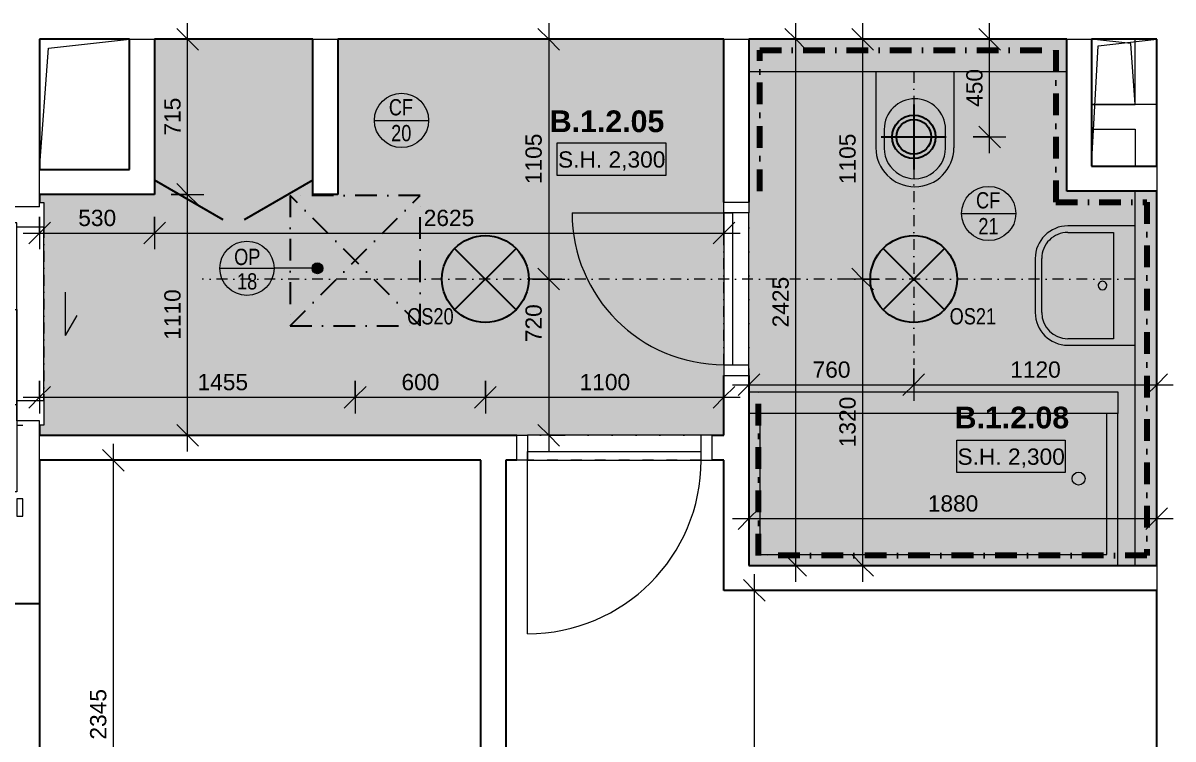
# Model space of a CAD drawing. Header units: millimetres. Extents: x -8169 to 42079, y -1655 to 57622.
# Drawn here: x 7219 to 12521, y 47453 to 50753 of the extents above; entities that cross this region are included whole.
import ezdxf

# ---------------------------------------------------------------- set-up
doc = ezdxf.new("R2010")
doc.units = ezdxf.units.MM
for name, pattern in [('ABMV_DashDot_2_2mm-S0_6mm', [110, 50, -30, 0, -30]), ('HA_Dash_3mm-S1mm', [150, 100, -50]), ('HA_DashDot_2_2mm-S0_6mm', [110, 50, -30, 0, -30]), ('HA_DashDot_4mm-S1mm', [200, 100, -50, 0, -50])]:
    doc.linetypes.add(name, pattern=pattern)
for name, color, linetype, lineweight in [('-UNDERLAY_A-DETL-____-OTLN', 9, 'Continuous', 25), ('-UNDERLAY_I-WALL-____-OTLN', 9, 'Continuous', 9), ('-UNDERLAY_P-SANR-FIXT-OTLN', 9, 'Continuous', 9), ('A-____-____-DIMS', 9, 'Continuous', 5), ('A-____-____-DIMS-50', 9, 'Continuous', 5), ('A-AREA-____-IDEN', 9, 'Continuous', 9), ('A-CLNG-____-IDEN', 9, 'Continuous', 9), ('A-CLNG-____-PATT', 9, 'Continuous', 9), ('A-DETL-____-OTLN', 9, 'Continuous', 25), ('A-DETL-GENF-OTLN', 9, 'Continuous', 9), ('A-DOOR-____-MCUT', 9, 'HA_DashDot_2_2mm-S0_6mm', 9), ('A-DOOR-____-OTLN', 9, 'Continuous', 9), ('A-DOOR-FRAM-OTLN', 9, 'Continuous', 9), ('A-FLOR-____-OTLN', 9, 'Continuous', 9), ('A-FLOR-____-OVHD', 9, 'HA_DashDot_4mm-S1mm', 25), ('A-GENM-____-HDLN', 9, 'HA_Dash_3mm-S1mm', 9), ('A-GENM-____-IDEN', 9, 'Continuous', 9), ('A-GENM-____-OTLN', 9, 'Continuous', 9), ('A-WALL-____-MCUT', 9, 'Continuous', 25), ('E-LITE-EQPM-IDEN', 9, 'Continuous', 9), ('E-LITE-EQPM-OTLN', 9, 'Continuous', 9), ('G-____-____-DIMS', 9, 'Continuous', 5), ('I-WALL-____-MCUT', 9, 'Continuous', 25), ('I-WALL-____-OTLN', 9, 'Continuous', 9), ('M-HVAC-CDFF-OTLN', 9, 'Continuous', 9)]:
    doc.layers.add(name, color=color, linetype=linetype, lineweight=lineweight)
doc.styles.add('Arial_1', font='arial.ttf', dxfattribs={"height": 75})
doc.styles.add('Arial_2', font='arial.ttf', dxfattribs={"width": 0.8, "height": 75})
doc.styles.add('Arial_B', font='arialbd.ttf', dxfattribs={"height": 100})
doc.dimstyles.new('Inner_Dimensions', dxfattribs={"dimscale": 304.8, "dimtxt": 76.519455, "dimasz": 0.328084, "dimexe": 0.246063, "dimexo": 0.0625, "dimgap": 0.032808, "dimtad": 1, "dimdec": 0, "dimzin": 0, "dimdsep": 46, "dimtxsty": 'Arial_1', "dimblk1": 'OBLIQUE', "dimblk2": 'OBLIQUE', "dimsah": 1, "dimcen": 0.09, "dimdle": 0.246063, "dimazin": 0, "dimtfac": 1, "dimtdec": 4, "dimtix": 1, "dimtmove": 0, "dimatfit": 3, "dimfxl": 0.246063, "dimfxlon": 1, "dimtvp": 1, "dimtolj": 1, "dimtzin": 0, "dimlwd": 9, "dimlwe": 9, "dimarcsym": 2})
doc.dimstyles.new('Inner_Dimensions_1', dxfattribs={"dimscale": 304.8, "dimtxt": 76.519455, "dimasz": 0.328084, "dimexe": 0.246063, "dimexo": 0.0625, "dimgap": 0.032808, "dimtad": 1, "dimdec": 0, "dimzin": 0, "dimdsep": 46, "dimtxsty": 'Arial_1', "dimblk1": 'OBLIQUE', "dimblk2": 'OBLIQUE', "dimsah": 1, "dimcen": 0.09, "dimdle": 0.246063, "dimazin": 0, "dimtfac": 1, "dimtdec": 4, "dimtix": 1, "dimtmove": 2, "dimatfit": 3, "dimfxl": 0.246063, "dimfxlon": 1, "dimtvp": 1, "dimtolj": 1, "dimtzin": 0, "dimlwd": 9, "dimlwe": 9, "dimarcsym": 2})

# ---------------------------------------------------------------- blocks, each defined once
blk = doc.blocks.new('ABMV_Toilet_WallHung - Default-1991236-DPS_B - 1NP')
at = {"layer": '-UNDERLAY_P-SANR-FIXT-OTLN', "color": 254}
for p, q in [((-55, 75), (-55, 424.6)), ((-16.3, 426.2), (-16.3, 340.3)), ((266.3, 340.3), (266.3, 426.2)), ((305, 75), (305, 424.6))]:
    blk.add_line(p, q, dxfattribs=at)
for centre, radius, start, end in [((125, 424.6), 180, 0, 180), ((125, 426.2), 141.3, 360, 180), ((125, 340.3), 141.3, 180, 360)]:
    blk.add_arc(centre, radius, start, end, dxfattribs=at)
blk = doc.blocks.new('ABMV_WashBasin_Generic - 550x460-1520088-DPS_B - 1NP')
at = {"layer": '-UNDERLAY_P-SANR-FIXT-OTLN', "color": 254}
for p, q in [((250, 510), (0, 510)), ((0, 480), (250, 480)), ((-150, 360), (-150, 50)), ((-120, 150), (-120, 360)), ((370, 360), (370, 150)), ((400, 50), (400, 360)), ((370, 150), (-120, 150))]:
    blk.add_line(p, q, dxfattribs=at)
for centre, radius, start, end in [((0, 360), 150, 90, 180), ((0, 360), 120, 90, 180), ((250, 360), 150, 360, 90), ((250, 360), 120, 360, 90), ((125, 200), 20, 90, 270), ((125, 200), 20, 270, 90)]:
    blk.add_arc(centre, radius, start, end, dxfattribs=at)
blk = doc.blocks.new('ABMV_Bathtub_Generic - 800_1700-1426710-DPS_B - 1NP')
at = {"layer": '-UNDERLAY_P-SANR-FIXT-OTLN', "color": 254}
for p, q in [((800, 0), (100, 0)), ((800, 0), (100, 0)), ((800, -1700), (800, 0)), ((800, -1700), (800, 0)), ((750, -50), (100, -50)), ((750, -50), (100, -50)), ((750, -1650), (750, -50)), ((750, -1650), (750, -50)), ((100, -1650), (750, -1650)), ((100, -1650), (750, -1650)), ((100, -1700), (800, -1700)), ((100, -1700), (800, -1700))]:
    blk.add_line(p, q, dxfattribs=at)
blk.add_circle((400, -180), 30, dxfattribs=at)
blk = doc.blocks.new('HA_DR_Single_Swing_Solid - In_BJ_700x2100-2124340-DPS_B - 1NP')
at = {"layer": 'A-DOOR-____-MCUT'}
for p, q in [((-350, 57.5), (350, 57.5)), ((-350, -57.5), (350, -57.5))]:
    blk.add_line(p, q, dxfattribs=at)
at = {"layer": 'A-DOOR-____-OTLN', "lineweight": 5}
blk.add_line((350, 757.5), (350, 57.5), dxfattribs=at)
at = {"layer": 'A-DOOR-____-OTLN'}
for p, q in [((350, 57.5), (-350, 57.5)), ((-350, 57.5), (-350, 17.5)), ((350, 57.5), (350, 17.5)), ((350, 17.5), (-350, 17.5))]:
    blk.add_line(p, q, dxfattribs=at)
at = {"layer": 'A-DOOR-____-OTLN', "lineweight": 5}
blk.add_arc((350, 57.5), 700, 90, 180, dxfattribs=at)
at = {"layer": 'A-DOOR-FRAM-OTLN'}
for p, q in [((-400, 57.5), (-400, -57.5)), ((-350, 57.5), (-400, 57.5)), ((-350, 57.5), (-350, -57.5)), ((350, -57.5), (350, 57.5)), ((350, 57.5), (400, 57.5)), ((400, 57.5), (400, -57.5)), ((-400, -57.5), (-350, -57.5)), ((-350, -57.5), (350, -57.5)), ((400, -57.5), (350, -57.5))]:
    blk.add_line(p, q, dxfattribs=at)
blk = doc.blocks.new('HA_DR_Single_Swing_Solid - In_BJ_800x2100-2124336-DPS_B - 1NP')
at = {"layer": 'A-DOOR-____-MCUT'}
for p, q in [((-400, 57.5), (400, 57.5)), ((-400, -57.5), (400, -57.5))]:
    blk.add_line(p, q, dxfattribs=at)
at = {"layer": 'A-DOOR-____-OTLN', "lineweight": 5}
blk.add_line((400, 857.5), (400, 57.5), dxfattribs=at)
at = {"layer": 'A-DOOR-____-OTLN'}
for p, q in [((400, 57.5), (-400, 57.5)), ((-400, 57.5), (-400, 17.5)), ((400, 57.5), (400, 17.5)), ((400, 17.5), (-400, 17.5))]:
    blk.add_line(p, q, dxfattribs=at)
at = {"layer": 'A-DOOR-____-OTLN', "lineweight": 5}
blk.add_arc((400, 57.5), 800, 90, 180, dxfattribs=at)
at = {"layer": 'A-DOOR-FRAM-OTLN'}
for p, q in [((-450, 57.5), (-450, -57.5)), ((-400, 57.5), (-450, 57.5)), ((-400, 57.5), (-400, -57.5)), ((400, -57.5), (400, 57.5)), ((400, 57.5), (450, 57.5)), ((450, 57.5), (450, -57.5)), ((-450, -57.5), (-400, -57.5)), ((-400, -57.5), (400, -57.5)), ((450, -57.5), (400, -57.5))]:
    blk.add_line(p, q, dxfattribs=at)
blk = doc.blocks.new('HA_GM_Shaft_Rectangle - Default-2138931-DPS_B - 1NP')
at = {"layer": 'A-DETL-GENF-OTLN'}
for p, q in [((30, -30), (300, 0)), ((0, -585), (30, -30))]:
    blk.add_line(p, q, dxfattribs=at)
at = {"layer": 'A-GENM-____-OTLN'}
for p, q in [((0, -585), (0, 0)), ((0, 0), (300, 0)), ((300, 0), (300, -585)), ((300, -585), (0, -585))]:
    blk.add_line(p, q, dxfattribs=at)
blk = doc.blocks.new('HA_GM_Shaft_Rectangle - Default-2138652-DPS_B - 1NP')
at = {"layer": 'A-DETL-GENF-OTLN'}
for p, q in [((41.5, -41.5), (415, 0)), ((0, -600), (41.5, -41.5))]:
    blk.add_line(p, q, dxfattribs=at)
at = {"layer": 'A-GENM-____-OTLN'}
for p, q in [((0, -600), (0, 0)), ((0, 0), (415, 0)), ((415, 0), (415, -600)), ((415, -600), (0, -600))]:
    blk.add_line(p, q, dxfattribs=at)
blk = doc.blocks.new('HA_GM_Shaft_Rectangle - Default-2138670-DPS_B - 1NP')
at = {"layer": 'A-DETL-GENF-OTLN'}
for p, q in [((0, 300), (20, 20)), ((20, 20), (200, 0))]:
    blk.add_line(p, q, dxfattribs=at)
at = {"layer": 'A-GENM-____-OTLN'}
for p, q in [((0, 300), (0, 0)), ((200, 300), (0, 300))]:
    blk.add_line(p, q, dxfattribs=at)
blk = doc.blocks.new('HA_GM_Shaft_Rectangle - Default-2138678-DPS_B - 1NP')
at = {"layer": 'A-DETL-GENF-OTLN'}
for p, q in [((41.5, -41.5), (415, 0)), ((0, -600), (41.5, -41.5))]:
    blk.add_line(p, q, dxfattribs=at)
blk = doc.blocks.new('HA_LF_GenericSymbol - OS21_koupelny-1994274-DPS_B - 1NP')
at = {"layer": 'E-LITE-EQPM-OTLN', "color": 11, "lineweight": 25}
for p, q in [((141.4, 141.4), (-141.4, -141.4)), ((-141.4, 141.4), (141.4, -141.4))]:
    blk.add_line(p, q, dxfattribs=at)
blk.add_circle((0, 0), 200, dxfattribs=at)
blk = doc.blocks.new('HA_LF_GenericSymbol - OS20_chodby-1994326-DPS_B - 1NP')
at = {"layer": 'E-LITE-EQPM-OTLN', "color": 11, "lineweight": 25}
for p, q in [((141.4, 141.4), (-141.4, -141.4)), ((-141.4, 141.4), (141.4, -141.4))]:
    blk.add_line(p, q, dxfattribs=at)
blk.add_circle((0, 0), 200, dxfattribs=at)
blk = doc.blocks.new('HA_DR_Single_SlidingToPocket_Solid - In_BJ_800x2100-2105138-DPS_B - 1NP')
at = {"layer": 'A-DOOR-____-MCUT', "linetype": 'Continuous', "lineweight": 5}
for p, q in [((100, 245), (7.6, 298.3)), ((100, 245), (-100, 245)), ((-20, 20), (820, 20)), ((-20, -18.6), (-20, 20)), ((820, 20), (820, -18.6)), ((820, -18.6), (-20, -18.6))]:
    blk.add_line(p, q, dxfattribs=at)
at = {"layer": 'A-DOOR-____-MCUT'}
for p, q in [((-400, 145), (400, 145)), ((-400, -145), (400, -145))]:
    blk.add_line(p, q, dxfattribs=at)
at = {"layer": 'A-DOOR-____-OTLN'}
for p, q in [((420, 20), (-420, 20)), ((-420, 20), (-420, -20)), ((420, 20), (420, -20)), ((420, -20), (-420, -20))]:
    blk.add_line(p, q, dxfattribs=at)
at = {"layer": 'A-DOOR-FRAM-OTLN'}
for p, q in [((-512.5, 125), (-512.5, 145)), ((-512.5, 145), (-400, 145)), ((-492.5, 125), (-512.5, 125)), ((-492.5, 125), (-492.5, -125)), ((-400, 145), (-400, 20)), ((400, 145), (-400, 145)), ((400, 20), (400, 145)), ((400, 145), (512.5, 145)), ((512.5, 125), (492.5, 125)), ((492.5, 125), (492.5, 20)), ((512.5, 145), (512.5, 125)), ((-400, 20), (-420, 20)), ((-420, 20), (-420, -20)), ((492.5, 20), (400, 20)), ((512.5, 20), (512.5, 47.5)), ((852.5, 47.5), (852.5, 20)), ((932.5, 47.5), (852.5, 47.5)), ((852.5, 20), (932.5, 20)), ((932.5, 20), (932.5, 47.5)), ((-420, -20), (-400, -20)), ((-400, -20), (-400, -145)), ((400, -145), (400, -20)), ((400, -20), (492.5, -20)), ((512.5, -20), (492.5, -20)), ((492.5, -20), (492.5, -125)), ((512.5, -20), (512.5, -18.6)), ((512.5, -47.5), (512.5, -20)), ((852.5, -20), (852.5, -47.5)), ((932.5, -20), (852.5, -20)), ((852.5, -47.5), (932.5, -47.5)), ((932.5, -47.5), (932.5, -20)), ((-512.5, -125), (-492.5, -125)), ((-512.5, -145), (-512.5, -125)), ((-400, -145), (-512.5, -145)), ((-400, -145), (400, -145)), ((512.5, -145), (400, -145)), ((492.5, -125), (512.5, -125)), ((512.5, -125), (512.5, -145))]:
    blk.add_line(p, q, dxfattribs=at)
blk = doc.blocks.new('HA_GM_Tiling_LineBased - Generic Tiles-2050446-DPS_B - 1NP')
at = {"layer": 'A-GENM-____-OTLN', "linetype": 'HA_DashDot_4mm-S1mm', "lineweight": 80}
blk.add_line((50, -50), (700, -50), dxfattribs=at)
blk = doc.blocks.new('HA_GM_Tiling_LineBased - Generic Tiles-2050447-DPS_B - 1NP')
at = {"layer": 'A-GENM-____-OTLN', "linetype": 'HA_DashDot_4mm-S1mm', "lineweight": 80}
blk.add_line((50, -50), (1415, -50), dxfattribs=at)
blk = doc.blocks.new('HA_GM_Tiling_LineBased - Generic Tiles-2050448-DPS_B - 1NP')
at = {"layer": 'A-GENM-____-OTLN', "linetype": 'HA_DashDot_4mm-S1mm', "lineweight": 80}
blk.add_line((50, -50), (750, -50), dxfattribs=at)
blk = doc.blocks.new('HA_GM_Tiling_LineBased - Generic Tiles-2050449-DPS_B - 1NP')
at = {"layer": 'A-GENM-____-OTLN', "linetype": 'HA_DashDot_4mm-S1mm', "lineweight": 80}
blk.add_line((-50, -50), (370, -50), dxfattribs=at)
blk = doc.blocks.new('HA_GM_Tiling_LineBased - Generic Tiles-2050450-DPS_B - 1NP')
at = {"layer": 'A-GENM-____-OTLN', "linetype": 'HA_DashDot_4mm-S1mm', "lineweight": 80}
blk.add_line((50, -50), (1680, -50), dxfattribs=at)
blk = doc.blocks.new('HA_GM_Tiling_LineBased - Generic Tiles-2050451-DPS_B - 1NP')
at = {"layer": 'A-GENM-____-OTLN', "linetype": 'HA_DashDot_4mm-S1mm', "lineweight": 80}
blk.add_line((50, -50), (1840, -50), dxfattribs=at)
blk = doc.blocks.new('HA_GM_Tiling_LineBased - Generic Tiles-2050440-DPS_B - 1NP')
at = {"layer": 'A-GENM-____-OTLN', "linetype": 'HA_DashDot_4mm-S1mm', "lineweight": 80}
blk.add_line((50, -50), (830, -50), dxfattribs=at)
blk = doc.blocks.new('TB_Porotherm KP11_5_1250mm - TB_Porotherm KP11_5_1250mm-V5-DPS_B - 1NP')
at = {"layer": 'A-GENM-____-HDLN'}
for p, q in [((620, 57.5), (625, 57.5)), ((620, 0), (625, 0)), ((625, -57.5), (620, -57.5))]:
    blk.add_line(p, q, dxfattribs=at)
blk = doc.blocks.new('HA_VZT_GenericSymbol - Default-1980824-DPS_B - 1NP')
at = {"layer": 'M-HVAC-CDFF-OTLN', "color": 92, "lineweight": 25}
for p, q in [((0, 150), (0, -150)), ((-150, 0), (150, 0))]:
    blk.add_line(p, q, dxfattribs=at)
for radius in [100, 80]:
    blk.add_circle((0, 0), radius, dxfattribs=at)
blk = doc.blocks.new('DIMBLOCK83-DPS_B - 1NP')
at = {"layer": 'A-____-____-DIMS-50', "lineweight": 9}
for p, q in [((9642.9, 50752.7), (9642.9, 49572.7)), ((9642.9, 50677.7), (9592.9, 50727.7)), ((9717.9, 50677.7), (9567.9, 50677.7)), ((9642.9, 50677.7), (9692.9, 50627.7)), ((9642.9, 50677.7), (9717.9, 50677.7)), ((9642.9, 49572.7), (9592.9, 49622.7)), ((9567.9, 49572.7), (9717.9, 49572.7)), ((9642.9, 49572.7), (9567.9, 49572.7)), ((9642.9, 49572.7), (9692.9, 49522.7))]:
    blk.add_line(p, q, dxfattribs=at)
at = {"layer": 'A-____-____-DIMS-50', "color": 0, "lineweight": 9, "insert": (9535.6, 50009.9), "char_height": 75, "width": 276.883, "attachment_point": 1, "rotation": 90, "line_spacing_factor": 0.941778, "style": 'Arial_1'}
blk.add_mtext('1105', dxfattribs=at)
blk = doc.blocks.new('_Oblique')
at = {"color": 0, "linetype": 'ByBlock', "lineweight": -2}
blk.add_line((-0.5, -0.5), (0.5, 0.5), dxfattribs=at)
blk = doc.blocks.new('DIMBLOCK84-DPS_B - 1NP')
at = {"layer": 'A-____-____-DIMS-50', "lineweight": 9}
for p, q in [((9642.9, 49572.7), (9592.9, 49622.7)), ((9567.9, 49572.7), (9717.9, 49572.7)), ((9642.9, 49572.7), (9567.9, 49572.7)), ((9642.9, 49572.7), (9642.9, 48777.7)), ((9642.9, 49572.7), (9692.9, 49522.7)), ((9642.9, 48852.7), (9592.9, 48902.7)), ((9717.9, 48852.7), (9567.9, 48852.7)), ((9642.9, 48852.7), (9692.9, 48802.7)), ((9642.9, 48852.7), (9717.9, 48852.7))]:
    blk.add_line(p, q, dxfattribs=at)
at = {"layer": 'A-____-____-DIMS-50', "color": 0, "lineweight": 9, "insert": (9535.6, 49281.7), "char_height": 75, "width": 207.662, "attachment_point": 1, "rotation": 90, "line_spacing_factor": 0.941778, "style": 'Arial_1'}
blk.add_mtext('720', dxfattribs=at)
blk = doc.blocks.new('DIMBLOCK85-DPS_B - 1NP')
at = {"layer": 'A-____-____-DIMS-50', "lineweight": 9}
for p, q in [((7295.7, 49102.8), (7295.7, 48952.8)), ((7295.7, 49027.8), (7295.7, 49102.8)), ((8750.7, 49102.8), (8750.7, 48952.8)), ((8750.7, 49027.8), (8750.7, 49102.8)), ((7295.7, 49027.8), (7345.7, 49077.8)), ((8750.7, 49027.8), (8800.7, 49077.8)), ((7220.7, 49027.8), (8750.7, 49027.8)), ((7295.7, 49027.8), (7245.7, 48977.8)), ((8750.7, 49027.8), (8700.7, 48977.8))]:
    blk.add_line(p, q, dxfattribs=at)
at = {"layer": 'A-____-____-DIMS-50', "color": 0, "lineweight": 9, "insert": (8023.9, 49135.2), "char_height": 75, "width": 276.883, "attachment_point": 1, "line_spacing_factor": 0.941778, "style": 'Arial_1'}
blk.add_mtext('1455', dxfattribs=at)
blk = doc.blocks.new('DIMBLOCK86-DPS_B - 1NP')
at = {"layer": 'A-____-____-DIMS-50', "lineweight": 9}
for p, q in [((8750.7, 49102.8), (8750.7, 48952.8)), ((8750.7, 49027.8), (8750.7, 49102.8)), ((9350.7, 49102.8), (9350.7, 48952.8)), ((9350.7, 49027.8), (9350.7, 49102.8)), ((8750.7, 49027.8), (8800.7, 49077.8)), ((9350.7, 49027.8), (9400.7, 49077.8)), ((8750.7, 49027.8), (8700.7, 48977.8)), ((8750.7, 49027.8), (9350.7, 49027.8)), ((9350.7, 49027.8), (9300.7, 48977.8))]:
    blk.add_line(p, q, dxfattribs=at)
at = {"layer": 'A-____-____-DIMS-50', "color": 0, "lineweight": 9, "insert": (8964.2, 49135.2), "char_height": 75, "width": 207.662, "attachment_point": 1, "line_spacing_factor": 0.941778, "style": 'Arial_1'}
blk.add_mtext('600', dxfattribs=at)
blk = doc.blocks.new('DIMBLOCK87-DPS_B - 1NP')
at = {"layer": 'A-____-____-DIMS-50', "lineweight": 9}
for p, q in [((9350.7, 49102.8), (9350.7, 48952.8)), ((9350.7, 49027.8), (9350.7, 49102.8)), ((10450.7, 49102.8), (10450.7, 48952.8)), ((10450.7, 49027.8), (10450.7, 49102.8)), ((9350.7, 49027.8), (9400.7, 49077.8)), ((10450.7, 49027.8), (10500.7, 49077.8)), ((9350.7, 49027.8), (9300.7, 48977.8)), ((9350.7, 49027.8), (10525.7, 49027.8)), ((10450.7, 49027.8), (10400.7, 48977.8))]:
    blk.add_line(p, q, dxfattribs=at)
at = {"layer": 'A-____-____-DIMS-50', "color": 0, "lineweight": 9, "insert": (9785.3, 49135.2), "char_height": 75, "width": 276.883, "attachment_point": 1, "line_spacing_factor": 0.941778, "style": 'Arial_1'}
blk.add_mtext('1100', dxfattribs=at)
blk = doc.blocks.new('DIMBLOCK88-DPS_B - 1NP')
at = {"layer": 'A-____-____-DIMS-50', "lineweight": 9}
for p, q in [((10565.7, 49160.6), (10565.7, 49010.6)), ((10565.7, 49085.6), (10565.7, 49160.6)), ((11325.7, 49160.6), (11325.7, 49010.6)), ((11325.7, 49085.6), (11325.7, 49160.6)), ((10565.7, 49085.6), (10615.7, 49135.6)), ((11325.7, 49085.6), (11375.7, 49135.6)), ((10490.7, 49085.6), (11325.7, 49085.6)), ((10565.7, 49085.6), (10515.7, 49035.6)), ((11325.7, 49085.6), (11275.7, 49035.6))]:
    blk.add_line(p, q, dxfattribs=at)
at = {"layer": 'A-____-____-DIMS-50', "color": 0, "lineweight": 9, "insert": (10859.2, 49193), "char_height": 75, "width": 207.662, "attachment_point": 1, "line_spacing_factor": 0.941778, "style": 'Arial_1'}
blk.add_mtext('760', dxfattribs=at)
blk = doc.blocks.new('DIMBLOCK89-DPS_B - 1NP')
at = {"layer": 'A-____-____-DIMS-50', "lineweight": 9}
for p, q in [((11325.7, 49160.6), (11325.7, 49010.6)), ((11325.7, 49085.6), (11325.7, 49160.6)), ((12445.7, 49160.6), (12445.7, 49010.6)), ((12445.7, 49085.6), (12445.7, 49160.6)), ((11325.7, 49085.6), (11375.7, 49135.6)), ((12445.7, 49085.6), (12495.7, 49135.6)), ((11325.7, 49085.6), (11275.7, 49035.6)), ((11325.7, 49085.6), (12520.7, 49085.6)), ((12445.7, 49085.6), (12395.7, 49035.6))]:
    blk.add_line(p, q, dxfattribs=at)
at = {"layer": 'A-____-____-DIMS-50', "color": 0, "lineweight": 9, "insert": (11770.3, 49193), "char_height": 75, "width": 276.883, "attachment_point": 1, "line_spacing_factor": 0.941778, "style": 'Arial_1'}
blk.add_mtext('1120', dxfattribs=at)
blk = doc.blocks.new('DIMBLOCK90-DPS_B - 1NP')
at = {"layer": 'A-____-____-DIMS-50', "lineweight": 9}
for p, q in [((11090.1, 50752.7), (11090.1, 49572.7)), ((11090.1, 50677.7), (11040.1, 50727.7)), ((11165.1, 50677.7), (11015.1, 50677.7)), ((11090.1, 50677.7), (11140.1, 50627.7)), ((11090.1, 50677.7), (11165.1, 50677.7)), ((11090.1, 49572.7), (11040.1, 49622.7)), ((11165.1, 49572.7), (11015.1, 49572.7)), ((11090.1, 49572.7), (11140.1, 49522.7)), ((11090.1, 49572.7), (11165.1, 49572.7))]:
    blk.add_line(p, q, dxfattribs=at)
at = {"layer": 'A-____-____-DIMS-50', "color": 0, "lineweight": 9, "insert": (10982.7, 50009.9), "char_height": 75, "width": 276.883, "attachment_point": 1, "rotation": 90, "line_spacing_factor": 0.941778, "style": 'Arial_1'}
blk.add_mtext('1105', dxfattribs=at)
blk = doc.blocks.new('DIMBLOCK91-DPS_B - 1NP')
at = {"layer": 'A-____-____-DIMS-50', "lineweight": 9}
for p, q in [((11090.1, 49572.7), (11040.1, 49622.7)), ((11165.1, 49572.7), (11015.1, 49572.7)), ((11090.1, 49572.7), (11090.1, 48177.7)), ((11090.1, 49572.7), (11140.1, 49522.7)), ((11090.1, 49572.7), (11165.1, 49572.7)), ((11090.1, 48252.7), (11040.1, 48302.7)), ((11165.1, 48252.7), (11015.1, 48252.7)), ((11090.1, 48252.7), (11140.1, 48202.7)), ((11090.1, 48252.7), (11165.1, 48252.7))]:
    blk.add_line(p, q, dxfattribs=at)
at = {"layer": 'A-____-____-DIMS-50', "color": 0, "lineweight": 9, "insert": (10982.7, 48797.4), "char_height": 75, "width": 276.883, "attachment_point": 1, "rotation": 90, "line_spacing_factor": 0.941778, "style": 'Arial_1'}
blk.add_mtext('1320', dxfattribs=at)
blk = doc.blocks.new('DIMBLOCK107-DPS_B - 1NP')
at = {"layer": 'A-____-____-DIMS-50', "lineweight": 9}
for p, q in [((10590.7, 48212.7), (10590.7, 46092.7)), ((10665.7, 48137.7), (10515.7, 48137.7)), ((10590.7, 48137.7), (10540.7, 48187.7)), ((10590.7, 48137.7), (10640.7, 48087.7)), ((10590.7, 48137.7), (10665.7, 48137.7)), ((10590.7, 46092.7), (10540.7, 46142.7)), ((10665.7, 46092.7), (10515.7, 46092.7)), ((10590.7, 46092.7), (10640.7, 46042.7)), ((10590.7, 46092.7), (10665.7, 46092.7))]:
    blk.add_line(p, q, dxfattribs=at)
at = {"layer": 'A-____-____-DIMS-50', "color": 0, "lineweight": 9, "insert": (10483.3, 46999.9), "char_height": 75, "width": 276.883, "attachment_point": 1, "rotation": 90, "line_spacing_factor": 0.941778, "style": 'Arial_1'}
blk.add_mtext('2045', dxfattribs=at)
blk = doc.blocks.new('DIMBLOCK109-DPS_B - 1NP')
at = {"layer": 'A-____-____-DIMS-50', "lineweight": 9}
for p, q in [((7635.8, 48737.7), (7585.8, 48787.7)), ((7635.8, 48812.7), (7635.8, 46392.7)), ((7710.8, 48737.7), (7560.8, 48737.7)), ((7635.8, 48737.7), (7685.8, 48687.7)), ((7635.8, 48737.7), (7710.8, 48737.7)), ((7635.8, 46392.7), (7585.8, 46442.7)), ((7710.8, 46392.7), (7560.8, 46392.7)), ((7635.8, 46392.7), (7685.8, 46342.7)), ((7635.8, 46392.7), (7710.8, 46392.7))]:
    blk.add_line(p, q, dxfattribs=at)
at = {"layer": 'A-____-____-DIMS-50', "color": 0, "lineweight": 9, "insert": (7528.5, 47449.9), "char_height": 75, "width": 276.883, "attachment_point": 1, "rotation": 90, "line_spacing_factor": 0.941778, "style": 'Arial_1'}
blk.add_mtext('2345', dxfattribs=at)
blk = doc.blocks.new('HA_TAG_GM_Products - Generic-588599-DPS_B - 1NP')
at = {"layer": 'A-GENM-____-IDEN'}
blk.add_line((-2.5, 0), (2.5, 0), dxfattribs=at)
blk.add_circle((0, 0), 2.5, dxfattribs=at)
blk = doc.blocks.new('Spot Elevations - Generic-448778-DPS_B - 1NP')
at = {"layer": 'G-____-____-DIMS', "lineweight": 9}
for p, q in [((-5, 0), (-5, 3)), ((-5, 3), (5, 3)), ((5, 3), (5, 0)), ((5, 0), (-5, 0))]:
    blk.add_line(p, q, dxfattribs=at)
blk = doc.blocks.new('HA_Tag_Ceiling - Group _ Type Mark-1728985-DPS_B - 1NP')
at = {"layer": 'A-CLNG-____-IDEN'}
blk.add_line((-2.5, 0), (2.5, 0), dxfattribs=at)
blk.add_circle((0, 0), 2.5, dxfattribs=at)
blk = doc.blocks.new('DIMBLOCK176-DPS_B - 1NP')
at = {"layer": 'A-____-____-DIMS-50', "lineweight": 9}
for p, q in [((11675.1, 50152.7), (11675.1, 50752.7)), ((11675.1, 50677.7), (11625.1, 50727.7)), ((11600.1, 50677.7), (11750.1, 50677.7)), ((11675.1, 50677.7), (11600.1, 50677.7)), ((11675.1, 50677.7), (11725.1, 50627.7)), ((11675.1, 50227.7), (11625.1, 50277.7)), ((11600.1, 50227.7), (11750.1, 50227.7)), ((11675.1, 50227.7), (11600.1, 50227.7)), ((11675.1, 50227.7), (11725.1, 50177.7))]:
    blk.add_line(p, q, dxfattribs=at)
at = {"layer": 'A-____-____-DIMS-50', "color": 0, "lineweight": 9, "insert": (11567.8, 50366.2), "char_height": 75, "width": 207.662, "attachment_point": 1, "rotation": 90, "line_spacing_factor": 0.941778, "style": 'Arial_1'}
blk.add_mtext('450', dxfattribs=at)
blk = doc.blocks.new('DIMBLOCK194-DPS_B - 1NP')
at = {"layer": 'A-____-____-DIMS-50', "lineweight": 9}
for p, q in [((7295.7, 49859.6), (7295.7, 49709.6)), ((7295.7, 49784.6), (7295.7, 49859.6)), ((7295.7, 49784.6), (7345.7, 49834.6)), ((7825.7, 49859.6), (7825.7, 49709.6)), ((7825.7, 49784.6), (7825.7, 49859.6)), ((7825.7, 49784.6), (7875.7, 49834.6)), ((7220.7, 49784.6), (7825.7, 49784.6)), ((7295.7, 49784.6), (7245.7, 49734.6)), ((7825.7, 49784.6), (7775.7, 49734.6))]:
    blk.add_line(p, q, dxfattribs=at)
at = {"layer": 'A-____-____-DIMS-50', "color": 0, "lineweight": 9, "insert": (7474.2, 49891.9), "char_height": 75, "width": 207.662, "attachment_point": 1, "line_spacing_factor": 0.941778, "style": 'Arial_1'}
blk.add_mtext('530', dxfattribs=at)
blk = doc.blocks.new('DIMBLOCK195-DPS_B - 1NP')
at = {"layer": 'A-____-____-DIMS-50', "lineweight": 9}
for p, q in [((7825.7, 49859.6), (7825.7, 49709.6)), ((7825.7, 49784.6), (7825.7, 49859.6)), ((7825.7, 49784.6), (7875.7, 49834.6)), ((10450.7, 49859.6), (10450.7, 49709.6)), ((10450.7, 49784.6), (10450.7, 49859.6)), ((10450.7, 49784.6), (10500.7, 49834.6)), ((7825.7, 49784.6), (7775.7, 49734.6)), ((7825.7, 49784.6), (10525.7, 49784.6)), ((10450.7, 49784.6), (10400.7, 49734.6))]:
    blk.add_line(p, q, dxfattribs=at)
at = {"layer": 'A-____-____-DIMS-50', "color": 0, "lineweight": 9, "insert": (9066.6, 49891.9), "char_height": 75, "width": 276.883, "attachment_point": 1, "line_spacing_factor": 0.941778, "style": 'Arial_1'}
blk.add_mtext('2625', dxfattribs=at)
blk = doc.blocks.new('DIMBLOCK196-DPS_B - 1NP')
at = {"layer": 'A-____-____-DIMS-50', "lineweight": 9}
for p, q in [((7978.2, 49962.7), (7928.2, 50012.7)), ((7903.2, 49962.7), (8053.2, 49962.7)), ((7978.2, 49962.7), (7903.2, 49962.7)), ((7978.2, 48777.7), (7978.2, 49962.7)), ((7978.2, 49962.7), (8028.2, 49912.7)), ((7978.2, 48852.7), (7928.2, 48902.7)), ((7903.2, 48852.7), (8053.2, 48852.7)), ((7978.2, 48852.7), (7903.2, 48852.7)), ((7978.2, 48852.7), (8028.2, 48802.7))]:
    blk.add_line(p, q, dxfattribs=at)
at = {"layer": 'A-____-____-DIMS-50', "color": 0, "lineweight": 9, "insert": (7870.8, 49292.4), "char_height": 75, "width": 276.883, "attachment_point": 1, "rotation": 90, "line_spacing_factor": 0.941778, "style": 'Arial_1'}
blk.add_mtext('1110', dxfattribs=at)
blk = doc.blocks.new('DIMBLOCK197-DPS_B - 1NP')
at = {"layer": 'A-____-____-DIMS-50', "lineweight": 9}
for p, q in [((7978.2, 49962.7), (7978.2, 50752.7)), ((7978.2, 50677.7), (7928.2, 50727.7)), ((7903.2, 50677.7), (8053.2, 50677.7)), ((7978.2, 50677.7), (7903.2, 50677.7)), ((7978.2, 50677.7), (8028.2, 50627.7)), ((7978.2, 49962.7), (7928.2, 50012.7)), ((7903.2, 49962.7), (8053.2, 49962.7)), ((7978.2, 49962.7), (7903.2, 49962.7)), ((7978.2, 49962.7), (8028.2, 49912.7))]:
    blk.add_line(p, q, dxfattribs=at)
at = {"layer": 'A-____-____-DIMS-50', "color": 0, "lineweight": 9, "insert": (7870.8, 50233.7), "char_height": 75, "width": 207.662, "attachment_point": 1, "rotation": 90, "line_spacing_factor": 0.941778, "style": 'Arial_1'}
blk.add_mtext('715', dxfattribs=at)
blk = doc.blocks.new('DIMBLOCK198-DPS_B - 1NP')
at = {"layer": 'A-____-____-DIMS-50', "lineweight": 9}
for p, q in [((10781.5, 48177.7), (10781.5, 50752.7)), ((10781.5, 50677.7), (10731.5, 50727.7)), ((10706.5, 50677.7), (10856.5, 50677.7)), ((10781.5, 50677.7), (10706.5, 50677.7)), ((10781.5, 50677.7), (10831.5, 50627.7)), ((10781.5, 48252.7), (10731.5, 48302.7)), ((10706.5, 48252.7), (10856.5, 48252.7)), ((10781.5, 48252.7), (10706.5, 48252.7)), ((10781.5, 48252.7), (10831.5, 48202.7))]:
    blk.add_line(p, q, dxfattribs=at)
at = {"layer": 'A-____-____-DIMS-50', "color": 0, "lineweight": 9, "insert": (10674.2, 49349.9), "char_height": 75, "width": 276.883, "attachment_point": 1, "rotation": 90, "line_spacing_factor": 0.941778, "style": 'Arial_1'}
blk.add_mtext('2425', dxfattribs=at)
blk = doc.blocks.new('DIMBLOCK199-DPS_B - 1NP')
at = {"layer": 'A-____-____-DIMS-50', "lineweight": 9}
for p, q in [((10565.7, 48543.3), (10565.7, 48393.3)), ((10565.7, 48468.3), (10565.7, 48543.3)), ((10565.7, 48468.3), (10615.7, 48518.3)), ((12445.7, 48543.3), (12445.7, 48393.3)), ((12445.7, 48468.3), (12445.7, 48543.3)), ((12445.7, 48468.3), (12495.7, 48518.3)), ((10490.7, 48468.3), (12520.7, 48468.3)), ((10565.7, 48468.3), (10515.7, 48418.3)), ((12445.7, 48468.3), (12395.7, 48418.3))]:
    blk.add_line(p, q, dxfattribs=at)
at = {"layer": 'A-____-____-DIMS-50', "color": 0, "lineweight": 9, "insert": (11390.3, 48575.7), "char_height": 75, "width": 276.883, "attachment_point": 1, "line_spacing_factor": 0.941778, "style": 'Arial_1'}
blk.add_mtext('1880', dxfattribs=at)

msp = doc.modelspace()

# ---------------------------------------------------------------- hatches: boundary and pattern name
at = {"layer": 'A-CLNG-____-PATT'}
for points in [[(10345.7, 48852.7), (10450.7, 48852.7), (10450.7, 50677.7), (8670.7, 50677.7), (8670.7, 49962.7), (8555.7, 49962.7), (8555.7, 50677.7), (7825.7, 50677.7), (7825.7, 49962.7), (7295.7, 49962.7), (7295.7, 49924.7), (7315.7, 49924.7), (7315.7, 48899.7), (7295.7, 48899.7), (7295.7, 48852.7), (9944.3, 48852.7)], [(12445.7, 48252.7), (12445.7, 49977.7), (12030.7, 49977.7), (12030.7, 50677.7), (10565.7, 50677.7), (10565.7, 48252.7), (11829.6, 48252.7)]]:
    msp.add_hatch(color=256, dxfattribs=at).paths.add_polyline_path(points)
at = {"layer": 'A-GENM-____-IDEN'}
h = msp.add_hatch(color=256, dxfattribs=at)
edge = h.paths.add_edge_path()
edge.add_arc((8576.7, 49622.1), 25, 0, 360)

# ---------------------------------------------------------------- linework, layer by layer
at = {"layer": '-UNDERLAY_A-DETL-____-OTLN'}
for p, q in [((8141.8, 49845.2), (7825.7, 50027.7)), ((8555.7, 50027.7), (8239.6, 49845.2))]:
    msp.add_line(p, q, dxfattribs=at)
at = {"layer": '-UNDERLAY_I-WALL-____-OTLN'}
for p, q in [((12030.7, 50527.7), (10565.7, 50527.7)), ((12345.7, 48252.7), (12345.7, 49977.7)), ((10565.7, 49052.7), (12265.7, 49052.7)), ((12265.7, 49052.7), (12265.7, 48952.7)), ((12265.7, 48952.7), (10565.7, 48952.7))]:
    msp.add_line(p, q, dxfattribs=at)
at = {"layer": 'A-DETL-____-OTLN', "linetype": 'ABMV_DashDot_2_2mm-S0_6mm', "lineweight": 5}
for p, q in [((11325.7, 50527.7), (11325.7, 49177.7)), ((12345.7, 49572.7), (8045.7, 49572.7))]:
    msp.add_line(p, q, dxfattribs=at)
at = {"layer": 'A-FLOR-____-OTLN'}
msp.add_line((12445.7, 50377.7), (12145.7, 50377.7), dxfattribs=at)
at = {"layer": 'A-FLOR-____-OVHD'}
for p, q in [((9050.7, 49957.7), (8450.7, 49957.7)), ((8450.7, 49957.7), (8450.7, 49357.7)), ((9050.7, 49357.7), (8450.7, 49957.7)), ((8450.7, 49357.7), (9050.7, 49957.7)), ((9050.7, 49357.7), (9050.7, 49957.7)), ((8450.7, 49357.7), (9050.7, 49357.7))]:
    msp.add_line(p, q, dxfattribs=at)
at = {"layer": 'A-GENM-____-IDEN'}
msp.add_line((8576.7, 49622.1), (8376.8, 49622.1), dxfattribs=at)
msp.add_circle((8576.7, 49622.1), 25, dxfattribs=at)
at = {"layer": 'A-WALL-____-MCUT', "lineweight": 9}
for p, q in [((7710.7, 50677.7), (7825.7, 50677.7)), ((8555.7, 50677.7), (8670.7, 50677.7)), ((10450.7, 50677.7), (10565.7, 50677.7)), ((12030.7, 50677.7), (12145.7, 50677.7)), ((7295.7, 49962.7), (7295.7, 50077.7)), ((12445.7, 50092.7), (12445.7, 49977.7)), ((7295.7, 48737.7), (7295.7, 48852.7)), ((12445.7, 48252.7), (12445.7, 48137.7))]:
    msp.add_line(p, q, dxfattribs=at)
at = {"layer": 'I-WALL-____-MCUT'}
for p, q in [((7710.7, 50677.7), (7295.7, 50677.7)), ((7295.7, 50677.7), (7295.7, 50077.7)), ((7710.7, 50077.7), (7710.7, 50677.7)), ((8555.7, 50677.7), (7825.7, 50677.7)), ((7825.7, 50677.7), (7825.7, 49962.7)), ((8555.7, 49962.7), (8555.7, 50677.7)), ((10450.7, 50677.7), (8670.7, 50677.7)), ((8670.7, 50677.7), (8670.7, 49962.7)), ((10450.7, 49927.7), (10450.7, 50677.7)), ((12030.7, 50677.7), (10565.7, 50677.7)), ((10565.7, 50677.7), (10565.7, 49927.7)), ((12030.7, 49977.7), (12030.7, 50677.7)), ((12445.7, 50677.7), (12145.7, 50677.7)), ((12145.7, 50677.7), (12145.7, 50092.7)), ((12445.7, 50092.7), (12445.7, 50677.7)), ((7295.7, 50077.7), (7710.7, 50077.7)), ((12145.7, 50092.7), (12445.7, 50092.7)), ((7295.7, 49962.7), (7295.7, 49924.7)), ((7825.7, 49962.7), (7295.7, 49962.7)), ((8670.7, 49962.7), (8555.7, 49962.7)), ((12445.7, 49977.7), (12030.7, 49977.7)), ((12445.7, 48252.7), (12445.7, 49977.7)), ((10450.7, 48852.7), (10450.7, 49127.7)), ((10565.7, 49127.7), (10565.7, 48252.7)), ((7295.7, 48899.7), (7295.7, 48852.7)), ((7295.7, 48852.7), (9495.7, 48852.7)), ((10395.7, 48852.7), (10450.7, 48852.7)), ((7295.7, 48737.7), (7295.7, 47402.7)), ((9330.7, 48737.7), (7295.7, 48737.7)), ((9330.7, 44052.7), (9330.7, 48737.7)), ((9495.7, 48737.7), (9445.7, 48737.7)), ((9445.7, 48737.7), (9445.7, 44052.7)), ((10450.7, 48737.7), (10395.7, 48737.7)), ((10450.7, 48137.7), (10450.7, 48737.7)), ((10565.7, 48252.7), (12445.7, 48252.7)), ((12445.7, 48137.7), (10450.7, 48137.7)), ((12445.7, 44052.7), (12445.7, 48137.7)), ((7045.7, 48077.7), (7295.7, 48077.7))]:
    msp.add_line(p, q, dxfattribs=at)
at = {"layer": 'I-WALL-____-OTLN'}
for p, q in [((12145.7, 50262.7), (12345.7, 50262.7)), ((12345.7, 50262.7), (12345.7, 50092.7))]:
    msp.add_line(p, q, dxfattribs=at)

# ---------------------------------------------------------------- block references
at = {"layer": '-UNDERLAY_P-SANR-FIXT-OTLN', "color": 254}
for name, p, rotation in [('ABMV_Toilet_WallHung - Default-1991236-DPS_B - 1NP', (11455.7, 50602.7), 180), ('ABMV_WashBasin_Generic - 550x460-1520088-DPS_B - 1NP', (12395.7, 49417.7), 89.99999999999984), ('ABMV_Bathtub_Generic - 800_1700-1426710-DPS_B - 1NP', (12265.7, 49052.7), 269.9999999999996)]:
    msp.add_blockref(name, p, dxfattribs=dict(at, rotation=rotation))
at = {"layer": 'A-CLNG-____-IDEN', "xscale": 49.99999999999998, "yscale": 49.99999999999998, "zscale": 49.99999999999998}
for p in [(8964.3, 50303.6), (11671.2, 49874.8)]:
    msp.add_blockref('HA_Tag_Ceiling - Group _ Type Mark-1728985-DPS_B - 1NP', p, dxfattribs=at)
at = {"layer": 'A-DOOR-____-OTLN'}
for name, p, rotation in [('HA_DR_Single_SlidingToPocket_Solid - In_BJ_800x2100-2105138-DPS_B - 1NP', (7170.7, 49412.2), 269.9999999999998), ('HA_DR_Single_Swing_Solid - In_BJ_700x2100-2124340-DPS_B - 1NP', (10508.2, 49527.7), 89.99999999999984), ('HA_DR_Single_Swing_Solid - In_BJ_800x2100-2124336-DPS_B - 1NP', (9945.7, 48795.2), 180)]:
    msp.add_blockref(name, p, dxfattribs=dict(at, rotation=rotation))
at = {"layer": 'A-GENM-____-IDEN', "xscale": 49.99999999999998, "yscale": 49.99999999999998, "zscale": 49.99999999999998}
msp.add_blockref('HA_TAG_GM_Products - Generic-588599-DPS_B - 1NP', (8251.8, 49622.1), dxfattribs=at)
at = {"layer": 'A-GENM-____-OTLN', "lineweight": 5}
for name, p in [('HA_GM_Shaft_Rectangle - Default-2138652-DPS_B - 1NP', (7295.7, 50677.7)), ('HA_GM_Shaft_Rectangle - Default-2138931-DPS_B - 1NP', (12145.7, 50677.7))]:
    msp.add_blockref(name, p, dxfattribs=at)
at = {"layer": 'A-GENM-____-OTLN'}
for name, p in [('HA_GM_Shaft_Rectangle - Default-2138678-DPS_B - 1NP', (7295.7, 50677.7)), ('TB_Porotherm KP11_5_1250mm - TB_Porotherm KP11_5_1250mm-V5-DPS_B - 1NP', (9945.7, 48795.2))]:
    msp.add_blockref(name, p, dxfattribs=at)
at = {"layer": 'A-GENM-____-OTLN', "linetype": 'HA_DashDot_4mm-S1mm', "lineweight": 80}
for name, p, rotation in [('HA_GM_Tiling_LineBased - Generic Tiles-2050446-DPS_B - 1NP', (10565.7, 49927.7), 89.99999999999984), ('HA_GM_Tiling_LineBased - Generic Tiles-2050448-DPS_B - 1NP', (12030.7, 50677.7), 269.9999999999998), ('HA_GM_Tiling_LineBased - Generic Tiles-2050450-DPS_B - 1NP', (12450.7, 49977.7), 269.9999999999999), ('HA_GM_Tiling_LineBased - Generic Tiles-2050440-DPS_B - 1NP', (10560.7, 48247.7), 89.99999999999986), ('HA_GM_Tiling_LineBased - Generic Tiles-2050451-DPS_B - 1NP', (12450.7, 48247.7), 180)]:
    msp.add_blockref(name, p, dxfattribs=dict(at, rotation=rotation))
for name, p in [('HA_GM_Tiling_LineBased - Generic Tiles-2050447-DPS_B - 1NP', (10565.7, 50677.7)), ('HA_GM_Tiling_LineBased - Generic Tiles-2050449-DPS_B - 1NP', (12030.7, 49977.7))]:
    msp.add_blockref(name, p, dxfattribs=at)
at = {"layer": 'A-GENM-____-OTLN', "rotation": 180}
msp.add_blockref('HA_GM_Shaft_Rectangle - Default-2138670-DPS_B - 1NP', (12345.7, 50677.7), dxfattribs=at)
at = {"layer": 'E-LITE-EQPM-OTLN', "color": 11, "lineweight": 25}
for name, p in [('HA_LF_GenericSymbol - OS20_chodby-1994326-DPS_B - 1NP', (9350.7, 49572.7)), ('HA_LF_GenericSymbol - OS21_koupelny-1994274-DPS_B - 1NP', (11325.7, 49572.7))]:
    msp.add_blockref(name, p, dxfattribs=at)
at = {"layer": 'G-____-____-DIMS', "lineweight": 9, "xscale": 49.99999999999998, "yscale": 49.99999999999998, "zscale": 49.99999999999998}
for p in [(9932.6, 50050.3), (11773.8, 48680.7)]:
    msp.add_blockref('Spot Elevations - Generic-448778-DPS_B - 1NP', p, dxfattribs=at)
at = {"layer": 'M-HVAC-CDFF-OTLN', "color": 92, "lineweight": 25}
msp.add_blockref('HA_VZT_GenericSymbol - Default-1980824-DPS_B - 1NP', (11325.7, 50227.7), dxfattribs=at)

# ---------------------------------------------------------------- texts
at = {"layer": 'A-AREA-____-IDEN', "lineweight": 5, "char_height": 100, "width": 653.375, "attachment_point": 1, "style": 'Arial_B'}
for s, insert in [('B.1.2.05', (9647.7, 50349.8)), ('B.1.2.08', (11514, 48984.4))]:
    msp.add_mtext(s, dxfattribs=dict(at, insert=insert))
at = {"layer": 'A-CLNG-____-IDEN', "lineweight": 5, "char_height": 75, "attachment_point": 1, "style": 'Arial_2'}
for s, insert, width in [('CF', (8905.9, 50401.8), 137.89), ('20', (8916.5, 50282.7), 115.443), ('CF', (11612.7, 49973), 137.89), ('21', (11623.3, 49853.9), 115.443)]:
    msp.add_mtext(s, dxfattribs=dict(at, insert=insert, width=width))
at = {"layer": 'A-GENM-____-IDEN', "lineweight": 5, "char_height": 75, "attachment_point": 1, "style": 'Arial_2'}
for s, insert, width in [('OP', (8192.8, 49712.2), 147.51), ('18', (8206, 49599.5), 115.443)]:
    msp.add_mtext(s, dxfattribs=dict(at, insert=insert, width=width))
at = {"layer": 'E-LITE-EQPM-IDEN', "lineweight": 5, "char_height": 75, "width": 262.953, "attachment_point": 1, "style": 'Arial_2'}
for s, insert in [('OS20', (8990.3, 49438.4)), ('OS21', (11490.9, 49438.4))]:
    msp.add_mtext(s, dxfattribs=dict(at, insert=insert))
at = {"layer": 'G-____-____-DIMS', "lineweight": 9, "char_height": 75, "width": 592.246, "attachment_point": 1, "line_spacing_factor": 0.941778, "style": 'Arial_1'}
for insert in [(9685.8, 50161.2), (11527.1, 48791.6)]:
    msp.add_mtext('S.H. 2,300', dxfattribs=dict(at, insert=insert))

# ---------------------------------------------------------------- dimensions: what is measured, and where the dimension line sits
at = {"layer": 'A-____-____-DIMS', "lineweight": 9}
for base, p1, p2, override, picture, middle in [((7978.2, 50677.7), (7903.2, 49962.7), (7903.2, 50677.7), {"dimpost": '<>', "dimfxl": 715}, 'DIMBLOCK197-DPS_B - 1NP', (7929.9, 50320.2)), ((9642.9, 49572.7), (9717.9, 50677.7), (9567.9, 49572.7), {"dimpost": '<>', "dimfxl": 1115.134521}, 'DIMBLOCK83-DPS_B - 1NP', (9594.6, 50125.2)), ((10781.5, 50677.7), (10706.5, 48252.7), (10706.5, 50677.7), {"dimpost": '<>', "dimfxl": 2425}, 'DIMBLOCK198-DPS_B - 1NP', (10733.2, 49465.2)), ((11090.1, 49572.7), (11165.1, 50677.7), (11165.1, 49572.7), {"dimpost": '<>', "dimfxl": 1105}, 'DIMBLOCK90-DPS_B - 1NP', (11041.8, 50125.2)), ((11675.1, 50677.7), (11600.1, 50227.7), (11600.1, 50677.7), {"dimpost": '<>', "dimfxl": 450}, 'DIMBLOCK176-DPS_B - 1NP', (11626.8, 50452.7)), ((7978.2, 49962.7), (7903.2, 48852.7), (7903.2, 49962.7), {"dimpost": '<>', "dimfxl": 1110}, 'DIMBLOCK196-DPS_B - 1NP', (7929.9, 49407.7)), ((11090.1, 48252.7), (11165.1, 49572.7), (11165.1, 48252.7), {"dimpost": '<>', "dimfxl": 1320}, 'DIMBLOCK91-DPS_B - 1NP', (11041.8, 48912.7)), ((7635.8, 46392.7), (7710.8, 48737.7), (7710.8, 46392.7), {"dimpost": '<>', "dimfxl": 2345}, 'DIMBLOCK109-DPS_B - 1NP', (7587.5, 47565.2)), ((10590.7, 46092.7), (10665.7, 48137.7), (10665.7, 46092.7), {"dimpost": '<>', "dimfxl": 2045}, 'DIMBLOCK107-DPS_B - 1NP', (10542.4, 47115.2))]:
    dim = msp.add_linear_dim(base=base, p1=p1, p2=p2, angle=90, dimstyle='Inner_Dimensions', override=override, dxfattribs=at)
    dim.commit()
    dim.dimension.update_dxf_attribs({"geometry": picture, "text_midpoint": middle})
for base, p1, p2, override, picture, middle in [((7825.7, 49784.6), (7295.7, 49859.6), (7825.7, 49859.6), {"dimpost": '<>', "dimfxl": 530}, 'DIMBLOCK194-DPS_B - 1NP', (7560.7, 49832.9)), ((11325.7, 49085.6), (10565.7, 49160.6), (11325.7, 49160.6), {"dimpost": '<>', "dimfxl": 760}, 'DIMBLOCK88-DPS_B - 1NP', (10945.7, 49133.9)), ((12445.7, 49085.6), (11325.7, 49160.6), (12445.7, 49160.6), {"dimpost": '<>', "dimfxl": 1120}, 'DIMBLOCK89-DPS_B - 1NP', (11885.7, 49133.9)), ((9350.7, 49027.8), (8750.7, 49102.8), (9350.7, 49102.8), {"dimpost": '<>', "dimfxl": 600}, 'DIMBLOCK86-DPS_B - 1NP', (9050.7, 49076.1)), ((10450.7, 49027.8), (9350.7, 49102.8), (10450.7, 49102.8), {"dimpost": '<>', "dimfxl": 1100}, 'DIMBLOCK87-DPS_B - 1NP', (9900.7, 49076.1)), ((12445.7, 48468.3), (10565.7, 48543.3), (12445.7, 48543.3), {"dimpost": '<>', "dimfxl": 1880}, 'DIMBLOCK199-DPS_B - 1NP', (11505.7, 48516.6))]:
    dim = msp.add_linear_dim(base=base, p1=p1, p2=p2, dimstyle='Inner_Dimensions', override=override, dxfattribs=at)
    dim.commit()
    dim.dimension.update_dxf_attribs({"geometry": picture, "text_midpoint": middle})
for base, p1, p2, override, picture, middle in [((10450.7, 49784.6), (7825.7, 49859.6), (10450.7, 49859.6), {"dimpost": '<>', "dimfxl": 2625}, 'DIMBLOCK195-DPS_B - 1NP', (9205.1, 49841.9)), ((8750.7, 49027.8), (7295.7, 49102.8), (8750.7, 49102.8), {"dimpost": '<>', "dimfxl": 1455}, 'DIMBLOCK85-DPS_B - 1NP', (8162.3, 49085.2))]:
    dim = msp.add_linear_dim(base=base, p1=p1, p2=p2, dimstyle='Inner_Dimensions_1', override=override, dxfattribs=at)
    dim.commit()
    dim.dimension.update_dxf_attribs({"geometry": picture, "text_midpoint": middle, "dimtype": 160})
dim = msp.add_linear_dim(base=(9642.9, 48852.7), p1=(9567.9, 49572.7), p2=(9717.9, 48852.7), angle=90, dimstyle='Inner_Dimensions_1', override={"dimpost": '<>', "dimfxl": 735.45904}, dxfattribs=at)
dim.commit()
dim.dimension.update_dxf_attribs({"geometry": 'DIMBLOCK84-DPS_B - 1NP', "text_midpoint": (9585.6, 49385.6), "dimtype": 160, "text_rotation": 90})

doc.saveas('drawing.dxf')
